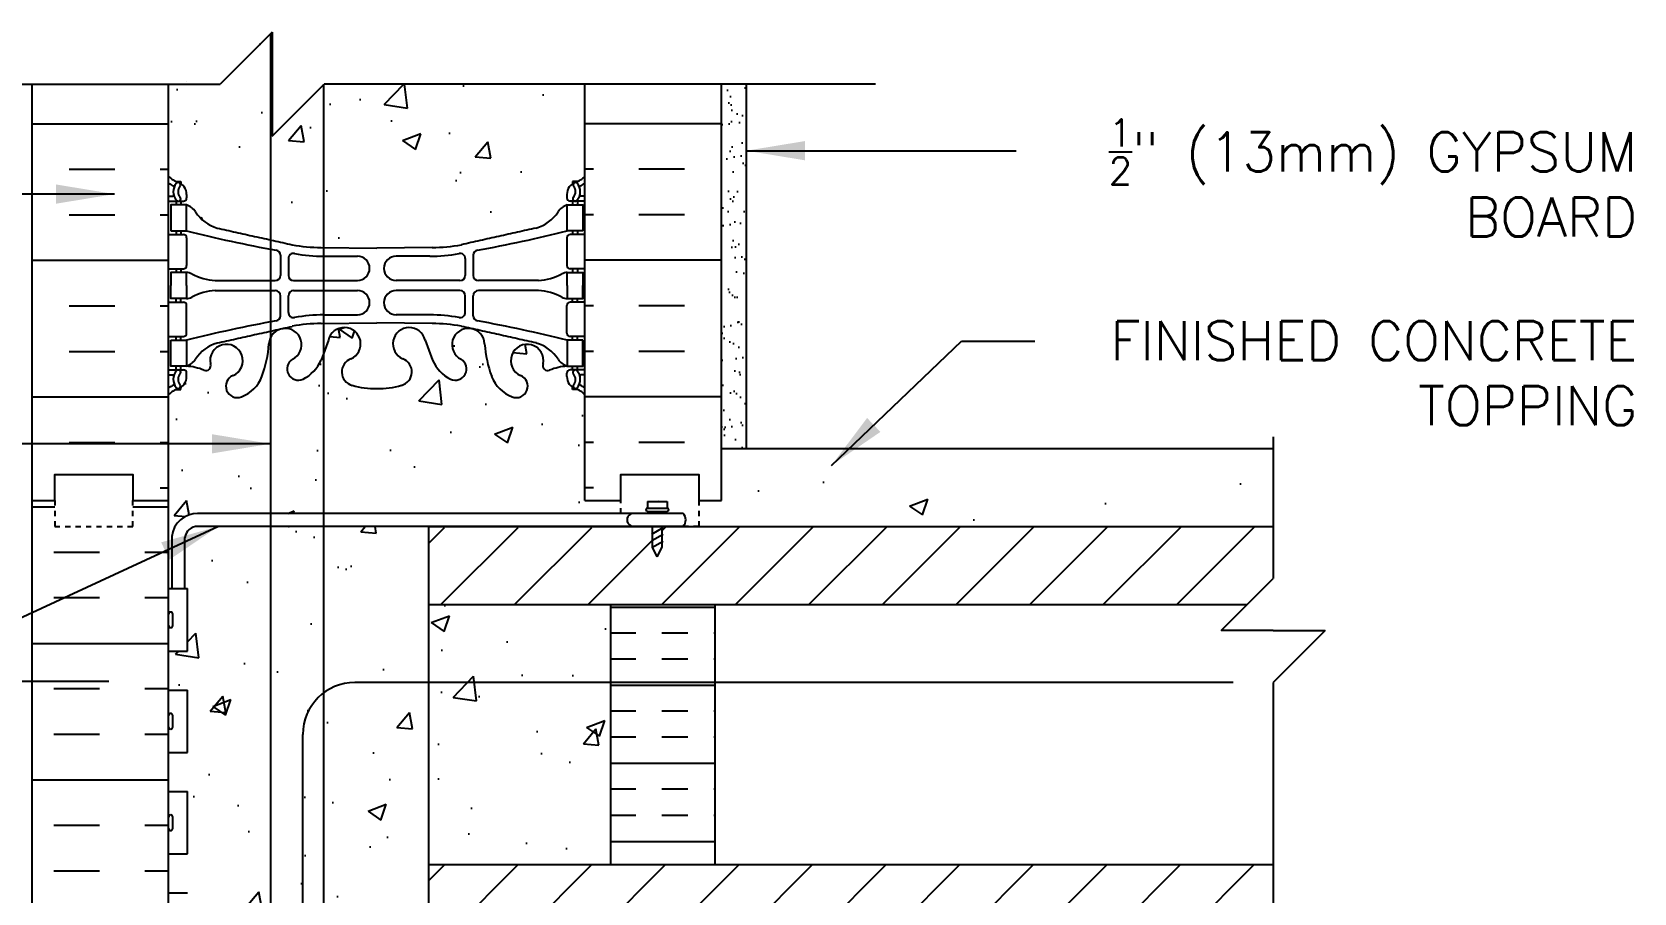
# Model space of a CAD drawing. Header units: inches. Extents: x 201.6 to 254.4, y 209 to 274.4.
# Drawn here: x 223.58 to 254.37, y 257.87 to 274.41 of the extents above; entities that cross this region are included whole.
import ezdxf

# ---------------------------------------------------------------- set-up
doc = ezdxf.new("R2010")
doc.units = ezdxf.units.IN
doc.header["$LTSCALE"] = 0.5
doc.header["$MEASUREMENT"] = 0
doc.linetypes.add('HIDDEN2', pattern=[0.1875, 0.125, -0.0625])
for name, color, linetype in [('HATCH', 12, 'Continuous'), ('line25', 2, 'Continuous'), ('LINE3', 3, 'Continuous'), ('LINE50', 5, 'Continuous'), ('LINE9', 9, 'Continuous'), ('TEXT', 4, 'Continuous'), ('Web_Edge', 9, 'Continuous')]:
    doc.layers.add(name, color=color, linetype=linetype)
doc.styles.add('DIM', font='romans.shx', dxfattribs={"width": 0.7})
doc.styles.add('ROMANS', font='romans.shx', dxfattribs={"height": 0.75})
doc.dimstyles.new('ext_12', dxfattribs={"dimscale": 12, "dimtxt": 0.09375, "dimasz": 0.09375, "dimexe": 0.09375, "dimexo": 0.0625, "dimgap": 0.0625, "dimtad": 1, "dimdec": 1, "dimzin": 3, "dimdsep": 46, "dimlunit": 4, "dimtxsty": 'DIM', "dimcen": 0.09, "dimdle": 0.09375, "dimclrt": 4, "dimadec": 0, "dimazin": 0, "dimtfac": 1, "dimtdec": 1, "dimtmove": 2, "dimatfit": 3, "dimfxl": 1, "dimfrac": 2, "dimtolj": 1, "dimtzin": 0, "dimarcsym": 0})

msp = doc.modelspace()

# ---------------------------------------------------------------- hatches: boundary and pattern name
at = {"layer": 'HATCH'}
h = msp.add_hatch(dxfattribs=at)
h.set_pattern_fill('AR-CONC', color=256, scale=0.5)
h.set_pattern_definition([(50, (0, 0), (3.5863, -0.31376), [0.375, -4.125]), (355, (0, 0), (-0.693757, 3.76096), [0.3, -3.3]), (100.4514, (0.299, -0.026), (2.892544, 3.4472), [0.3187, -3.50571]), (46.1842, (0, 1), (5.336207, -0.827596), [0.5625, -6.1875]), (96.6356, (0.4447, 0.931), (4.67331, 4.87059), [0.47805, -5.25857]), (351.1842, (0, 1), (4.67331, 4.87059), [0.45, -4.95]), (21, (0.5, 0.75), (2.984535, -2.013094), [0.375, -4.125]), (326, (0.5, 0.75), (1.216577, 3.62575), [0.3, -3.3]), (71.4514, (0.7487, 0.5822), (4.201112, 1.612656), [0.3187, -3.50571]), (37.5, (0, 0), (0.0607993, 1.6644693), [0, -3.26, 0, -3.35, 0, -3.3125]), (7.5, (0, 0), (1.315348, 1.9720586), [0, -1.91, 0, -3.185, 0, -1.2625]), (327.5, (-1.115, 0), (2.669112, -0.1127744), [0, -1.25, 0, -3.9, 0, -5.175]), (317.5, (-1.615, 0), (2.915931, 0.500525), [0, -1.625, 0, -2.59, 0, -3.675])])
edge = h.paths.add_edge_path()
edge.add_line((234.21, 273.415), (229.2, 273.415))
edge.add_line((229.2, 273.415), (228.2, 272.415))
edge.add_line((228.2, 272.415), (228.2, 274.415))
edge.add_line((228.2, 274.415), (227.2, 273.415))
edge.add_line((227.2, 273.415), (226.21, 273.415))
edge.add_line((226.21, 273.415), (226.21, 271.639))
edge.add_arc((226.556, 272), 0.5, 226.2109, 246.4218)
edge.add_line((226.356, 271.541), (226.446, 271.541))
edge.add_line((226.446, 271.541), (226.446, 271.5))
edge.add_arc((226.306, 271.293), 0.25, 0, 55.9442, ccw=False)
edge.add_line((226.556, 271.293), (226.556, 271.225))
edge.add_arc((226.493, 271.225), 0.0625, -90, 0, ccw=False)
edge.add_line((226.493, 271.163), (226.446, 271.163))
edge.add_line((226.446, 271.163), (226.446, 271.093))
edge.add_line((226.446, 271.093), (226.551, 271.093))
edge.add_arc((226.429, 270.75), 0.364, 34.9775, 70.3387, ccw=False)
edge.add_arc((227.352, 271.361), 0.743, 212.7919, 253.8107)
edge.add_spline(control_points=[(227.144, 270.647), (228.582, 270.327)], knot_values=[0, 0, 1, 1], degree=1, periodic=0)
edge.add_arc((229.138, 273.258), 2.984, 259.2546, 270.0995)
edge.add_line((229.143, 270.274), (230.21, 270.259))
edge.add_line((230.21, 270.259), (231.277, 270.274))
edge.add_arc((231.282, 273.258), 2.984, 269.9005, 280.7454)
edge.add_spline(control_points=[(231.838, 270.327), (233.276, 270.647)], knot_values=[0, 0, 1, 1], degree=1, periodic=0)
edge.add_arc((233.068, 271.361), 0.743, 286.1893, 327.2081)
edge.add_arc((233.991, 270.75), 0.364, 109.6613, 145.0225, ccw=False)
edge.add_line((233.869, 271.093), (233.974, 271.093))
edge.add_line((233.974, 271.093), (233.974, 271.163))
edge.add_line((233.974, 271.163), (233.926, 271.163))
edge.add_arc((233.926, 271.225), 0.0625, 180, 270, ccw=False)
edge.add_line((233.864, 271.225), (233.864, 271.293))
edge.add_arc((234.114, 271.293), 0.25, 124.0558, 180, ccw=False)
edge.add_line((233.974, 271.5), (233.974, 271.541))
edge.add_line((233.974, 271.541), (234.064, 271.541))
edge.add_arc((233.864, 272), 0.5, 293.5782, 313.7891)
edge.add_line((234.21, 271.639), (234.21, 273.415))
h.paths.add_polyline_path([(234.21, 267.446, 0.088416), (234.064, 267.544), (233.974, 267.544), (233.974, 267.585, -0.249069), (233.864, 267.793), (233.864, 267.86, -0.414214), (233.926, 267.923), (233.974, 267.923), (233.974, 267.993), (233.869, 267.993, 0.085348), (233.54, 267.917, -0.669601), (233.407, 268.037, 2.087231), (232.973, 267.813, -1), (232.81, 267.404, -0.21345), (232.417, 267.793, -0.068226), (232.282, 268.421, 1.753171), (231.831, 268.124, -0.940793), (231.627, 267.741, -0.173075), (231.281, 268.108), (231.139, 268.495, 1.612474), (230.707, 268.135, -0.734872), (230.684, 267.624, -0.068475), (230.21, 267.562, -0.068475), (229.736, 267.624, -0.734872), (229.713, 268.135, 1.612474), (229.281, 268.495), (229.139, 268.108, -0.173075), (228.793, 267.741, -0.940793), (228.589, 268.124, 1.753171), (228.138, 268.421, -0.068226), (228.002, 267.793, -0.21345), (227.61, 267.404, -1), (227.447, 267.813, 2.087231), (227.013, 268.037, -0.669601), (226.88, 267.917, 0.085348), (226.551, 267.993), (226.446, 267.993), (226.446, 267.923), (226.493, 267.923, -0.414214), (226.556, 267.86), (226.556, 267.793, -0.249069), (226.446, 267.585), (226.446, 267.544), (226.356, 267.544, 0.088416), (226.21, 267.446), (226.21, 265.412), (226.21, 263.717), (226.271, 263.717), (226.271, 264.719, -0.379483), (226.763, 265.162), (234.897, 265.162), (234.897, 265.412), (234.21, 265.412)])
h.paths.add_polyline_path([(231.203, 264.912), (226.764, 264.912, 0.366745), (226.521, 264.701), (226.521, 263.717), (226.575, 263.717), (226.575, 262.517), (226.21, 262.517), (226.21, 261.767), (226.575, 261.767), (226.575, 260.567), (226.21, 260.567), (226.21, 259.817), (226.575, 259.817), (226.575, 258.617), (226.21, 258.617), (226.21, 257.867), (226.575, 257.867), (226.575, 256.787), (226.21, 256.787), (226.21, 256.412), (226.84, 256.412), (226.84, 256.3), (226.72, 256.1), (226.72, 254.631, 0.268156), (226.881, 254.483), (233.539, 254.483, 0.268138), (233.7, 254.631), (233.7, 256.1), (233.58, 256.3), (233.58, 256.412), (234.21, 256.412), (234.21, 256.662), (231.203, 256.662), (231.203, 256.912), (231.203, 261.912)])
h.paths.add_polyline_path([(234.703, 263.412), (231.203, 263.412), (231.203, 261.912), (231.203, 258.412), (234.703, 258.412)])
h.paths.add_polyline_path([(230.134, 253.079), (230.134, 253.92, 0.225652), (229.759, 254.295), (227.095, 254.295, 0.225652), (226.72, 253.92), (226.72, 253.079, 0.225652), (227.095, 252.704), (229.759, 252.704, 0.225652)])
h.paths.add_polyline_path([(230.134, 252.139, 0.225652), (229.759, 252.514), (227.095, 252.514, 0.225652), (226.72, 252.139), (226.72, 251.298, 0.225652), (227.095, 250.923), (229.759, 250.923, 0.225652), (230.134, 251.298)])
h.paths.add_polyline_path([(233.7, 252.139, 0.225652), (233.325, 252.514), (230.661, 252.514, 0.225652), (230.286, 252.139), (230.286, 251.298, 0.225652), (230.661, 250.923), (233.325, 250.923, 0.225652), (233.7, 251.298)])
h.paths.add_polyline_path([(233.7, 253.92, 0.225652), (233.325, 254.295), (230.661, 254.295, 0.225652), (230.286, 253.92), (230.286, 253.079, 0.225652), (230.661, 252.704), (233.325, 252.704, 0.225652), (233.7, 253.079)])
h.paths.add_polyline_path([(233.7, 249.742, -0.380392), (233.407, 250.037, 2.087231), (232.973, 249.813, -1), (232.81, 249.404, -0.21345), (232.417, 249.793, -0.068226), (232.282, 250.421, 1.753171), (231.831, 250.124, -0.940793), (231.627, 249.741, -0.173075), (231.281, 250.108), (231.139, 250.495, 1.612474), (230.707, 250.135, -0.734872), (230.684, 249.624, -0.068475), (230.21, 249.562, -0.068475), (229.736, 249.624, -0.734872), (229.713, 250.135, 1.612474), (229.281, 250.495), (229.139, 250.108, -0.173075), (228.793, 249.741, -0.940793), (228.589, 250.124, 1.753171), (228.138, 250.421, -0.068226), (228.002, 249.793, -0.21345), (227.61, 249.404, -1), (227.447, 249.813, 2.087231), (227.013, 250.037, -0.380397), (226.72, 249.742), (226.72, 248.141), (226.62, 248.141), (226.62, 248.111, -0.414214), (226.57, 248.061), (226.444, 248.061), (226.395, 247.911, -0.6), (226.295, 247.911), (226.21, 248.171), (226.21, 247.412), (226.21, 245.378, 0.088416), (226.356, 245.28), (226.446, 245.28), (226.446, 245.239, -0.249069), (226.556, 245.031), (226.556, 244.964, -0.414214), (226.493, 244.901), (226.446, 244.901), (226.446, 244.831), (226.551, 244.831, 0.085348), (226.88, 244.907, -0.669601), (227.013, 244.787, 2.087231), (227.447, 245.011, -1), (227.61, 245.42, -0.21345), (228.002, 245.031, -0.068226), (228.138, 244.403, 1.753171), (228.589, 244.7, -0.940793), (228.793, 245.083, -0.173075), (229.139, 244.716), (229.281, 244.329, 1.612474), (229.713, 244.689, -0.734872), (229.736, 245.2, -0.068475), (230.21, 245.262, -0.068475), (230.684, 245.2, -0.734872), (230.707, 244.689, 1.612474), (231.139, 244.329), (231.281, 244.716, -0.173075), (231.627, 245.083, -0.940793), (231.831, 244.7, 1.753171), (232.282, 244.403, -0.068226), (232.417, 245.031, -0.21345), (232.81, 245.42, -1), (232.973, 245.011, 2.087231), (233.407, 244.787, -0.669601), (233.54, 244.907, 0.085348), (233.869, 244.831), (233.974, 244.831), (233.974, 244.901), (233.926, 244.901, -0.414214), (233.864, 244.964), (233.864, 245.031, -0.249069), (233.974, 245.239), (233.974, 245.28), (234.064, 245.28, 0.088416), (234.21, 245.378), (234.21, 248.171), (234.125, 247.911, -0.6), (234.025, 247.911), (233.976, 248.061), (233.85, 248.061, -0.414214), (233.8, 248.111), (233.8, 248.141), (233.7, 248.141)])
edge = h.paths.add_edge_path()
edge.add_line((233.864, 241.531), (233.864, 241.599))
edge.add_arc((233.926, 241.599), 0.0625, 90, 180, ccw=False)
edge.add_line((233.926, 241.661), (233.974, 241.661))
edge.add_line((233.974, 241.661), (233.974, 241.731))
edge.add_line((233.974, 241.731), (233.869, 241.731))
edge.add_arc((233.991, 242.074), 0.364, 214.9775, 250.3387, ccw=False)
edge.add_arc((233.068, 241.463), 0.743, 32.7919, 73.8107)
edge.add_spline(control_points=[(233.276, 242.177), (231.838, 242.497)], knot_values=[0, 0, 1, 1], degree=1, periodic=0)
edge.add_arc((231.282, 239.566), 2.984, 79.2546, 90.0995)
edge.add_line((231.277, 242.55), (230.21, 242.565))
edge.add_line((230.21, 242.565), (229.143, 242.55))
edge.add_arc((229.138, 239.566), 2.984, 89.9005, 100.7454)
edge.add_spline(control_points=[(228.582, 242.497), (227.144, 242.177)], knot_values=[0, 0, 1, 1], degree=1, periodic=0)
edge.add_arc((227.352, 241.463), 0.743, 106.1893, 147.2081)
edge.add_arc((226.429, 242.074), 0.364, 289.6613, 325.0225, ccw=False)
edge.add_line((226.551, 241.731), (226.446, 241.731))
edge.add_line((226.446, 241.731), (226.446, 241.661))
edge.add_line((226.446, 241.661), (226.493, 241.661))
edge.add_arc((226.493, 241.599), 0.0625, 0, 90, ccw=False)
edge.add_line((226.556, 241.599), (226.556, 241.531))
edge.add_arc((226.306, 241.531), 0.25, 304.0558, 360, ccw=False)
edge.add_line((226.446, 241.324), (226.446, 241.283))
edge.add_line((226.446, 241.283), (226.356, 241.283))
edge.add_arc((226.556, 240.824), 0.5, 113.5782, 133.7891)
edge.add_line((226.21, 241.185), (226.21, 235.639))
edge.add_arc((226.556, 236), 0.5, 226.2109, 246.4218)
edge.add_line((226.356, 235.541), (226.446, 235.541))
edge.add_line((226.446, 235.541), (226.446, 235.5))
edge.add_arc((226.306, 235.293), 0.25, 0, 55.9442, ccw=False)
edge.add_line((226.556, 235.293), (226.556, 235.225))
edge.add_arc((226.493, 235.225), 0.0625, -90, 0, ccw=False)
edge.add_line((226.493, 235.163), (226.446, 235.163))
edge.add_line((226.446, 235.163), (226.446, 235.093))
edge.add_line((226.446, 235.093), (226.551, 235.093))
edge.add_arc((226.429, 234.75), 0.364, 34.9775, 70.3387, ccw=False)
edge.add_arc((227.352, 235.361), 0.743, 212.7919, 253.8107)
edge.add_spline(control_points=[(227.144, 234.647), (228.582, 234.327)], knot_values=[0, 0, 1, 1], degree=1, periodic=0)
edge.add_arc((229.138, 237.258), 2.984, 259.2546, 270.0995)
edge.add_line((229.143, 234.274), (230.21, 234.259))
edge.add_line((230.21, 234.259), (231.277, 234.274))
edge.add_arc((231.282, 237.258), 2.984, 269.9005, 280.7454)
edge.add_spline(control_points=[(231.838, 234.327), (233.276, 234.647)], knot_values=[0, 0, 1, 1], degree=1, periodic=0)
edge.add_arc((233.068, 235.361), 0.743, 286.1893, 327.2081)
edge.add_arc((233.991, 234.75), 0.364, 109.6613, 145.0225, ccw=False)
edge.add_line((233.869, 235.093), (233.974, 235.093))
edge.add_line((233.974, 235.093), (233.974, 235.163))
edge.add_line((233.974, 235.163), (233.926, 235.163))
edge.add_arc((233.926, 235.225), 0.0625, 180, 270, ccw=False)
edge.add_line((233.864, 235.225), (233.864, 235.293))
edge.add_arc((234.114, 235.293), 0.25, 124.0558, 180, ccw=False)
edge.add_line((233.974, 235.5), (233.974, 235.541))
edge.add_line((233.974, 235.541), (234.064, 235.541))
edge.add_arc((233.864, 236), 0.5, 293.5782, 313.7891)
edge.add_line((234.21, 235.639), (234.21, 241.185))
edge.add_arc((233.864, 240.824), 0.5, 46.2109, 66.4218)
edge.add_line((234.064, 241.283), (233.974, 241.283))
edge.add_line((233.974, 241.283), (233.974, 241.324))
edge.add_arc((234.114, 241.531), 0.25, 180, 235.9442, ccw=False)
h.paths.add_polyline_path([(231.281, 232.108), (231.139, 232.495, 1.612474), (230.707, 232.135, -0.734872), (230.684, 231.624, -0.068475), (230.21, 231.562, -0.068475), (229.736, 231.624, -0.734872), (229.713, 232.135, 1.612474), (229.281, 232.495), (229.139, 232.108, -0.173075), (228.793, 231.741, -0.940793), (228.589, 232.124, 1.702394), (228.139, 232.437, -0.011081), (228.13, 232.333), (228.2, 232.402), (228.2, 230.402), (229.2, 231.402), (232.814, 231.402, -0.215112), (232.417, 231.793, -0.068226), (232.282, 232.421, 1.753171), (231.831, 232.124, -0.940793), (231.627, 231.741, -0.173075)])
h.paths.add_polyline_path([(233.864, 231.793), (233.864, 231.86, -0.414214), (233.926, 231.923), (233.974, 231.923), (233.974, 231.993), (233.869, 231.993, 0.085348), (233.54, 231.917, -0.669601), (233.407, 232.037, 2.087231), (232.973, 231.813, -0.68391), (232.969, 231.402), (234.21, 231.402), (234.21, 231.446, 0.088416), (234.064, 231.544), (233.974, 231.544), (233.974, 231.585, -0.249069)])
h.paths.add_polyline_path([(227.013, 232.037, -0.669601), (226.88, 231.917, 0.085348), (226.551, 231.993), (226.446, 231.993), (226.446, 231.923), (226.493, 231.923, -0.414214), (226.556, 231.86), (226.556, 231.793, -0.249069), (226.446, 231.585), (226.446, 231.544), (226.356, 231.544, 0.088416), (226.21, 231.446), (226.21, 231.402), (227.2, 231.402), (227.324, 231.527, -0.413539), (227.447, 231.813, 2.087231)])
h = msp.add_hatch(dxfattribs=at)
h.set_pattern_fill('AR-SAND', color=256, scale=0.25, style=0)
h.set_pattern_definition([(37.5, (141.0853, 13.41062), (-0.01574834, 0.48170594), [0, -0.38, 0, -0.425, 0, -0.40625]), (7.5, (141.0853, 13.4106), (0.4424442, 0.7055365), [0, -0.205, 0, -0.3425, 0, -0.13125]), (327.5, (140.7778, 13.41062), (0.77853547, 0.00141476), [0, -0.125, 0, -0.45, 0, -0.5875]), (317.5, (140.7778, 13.4106), (0.7515317, 0.2194189), [0, -0.0625, 0, -0.295, 0, -0.3375])])
h.paths.add_polyline_path([(236.834, 266.412), (237.314, 266.412), (237.314, 273.415), (236.829, 273.415)])
h = msp.add_hatch(dxfattribs=at)
h.set_pattern_fill('AR-CONC', color=256, scale=0.5, style=0)
h.set_pattern_definition([(50, (141.0785, 24.4367), (3.5863, -0.31376), [0.375, -4.125]), (355, (141.0785, 24.4367), (-0.693757, 3.76096), [0.3, -3.3]), (100.4514, (141.3774, 24.4105), (2.892547, 3.447198), [0.3187, -3.50571]), (46.1842, (141.0785, 25.4367), (5.336205, -0.827595), [0.5625, -6.1875]), (96.6356, (141.523, 25.3677), (4.67331, 4.87059), [0.47805, -5.25856]), (351.1842, (141.0785, 25.4367), (4.67331, 4.87059), [0.45, -4.95]), (21, (141.5785, 25.1867), (2.984535, -2.013094), [0.375, -4.125]), (326, (141.5785, 25.1867), (1.216577, 3.62575), [0.3, -3.3]), (71.4514, (141.8272, 25.019), (4.201113, 1.612652), [0.3187, -3.50571]), (37.5, (141.0785, 24.4367), (0.060799, 1.664469), [0, -3.26, 0, -3.35, 0, -3.3125]), (7.5, (141.0785, 24.4367), (1.315348, 1.972059), [0, -1.91, 0, -3.185, 0, -1.2625]), (327.5, (139.9635, 24.4367), (2.669112, -0.1127744), [0, -1.25, 0, -3.9, 0, -5.175]), (317.5, (139.4635, 24.4367), (2.91593, 0.500525), [0, -1.625, 0, -2.59, 0, -3.675])])
h.paths.add_polyline_path([(247.438, 264.912), (247.438, 265.912), (236.828, 265.912), (236.828, 264.912)])
h = msp.add_hatch(dxfattribs=at)
h.set_pattern_fill('INSUL', color=256, scale=7, angle=180, style=0)
h.set_pattern_definition([(180, (233.627, 246.912), (-3e-16, -2.625), []), (180, (233.627, 246.037), (-3e-16, -2.625), [0.875, -0.875]), (180, (233.627, 245.162), (-3e-16, -2.625), [0.875, -0.875])])
h.paths.add_polyline_path([(223.585, 247.412), (224.022, 247.412), (224.022, 247.912), (225.522, 247.912), (225.522, 247.412), (226.21, 247.412), (226.21, 265.412), (225.96, 265.412), (225.522, 265.412), (225.522, 264.912), (224.022, 264.912), (224.022, 265.412), (223.585, 265.412)])
h = msp.add_hatch(dxfattribs=at)
h.set_pattern_fill('ANSI31', color=256, scale=8, style=0)
h.set_pattern_definition([(45, (141.1862, 103.8581), (-0.707107, 0.707107), [])])
edge = h.paths.add_edge_path()
edge.add_line((246.938, 263.412), (247.438, 263.912))
edge.add_line((247.438, 263.912), (247.438, 264.912))
edge.add_line((247.438, 264.912), (236.07, 264.912))
edge.add_arc((235.918, 265.018), 0.186, 318.1805, 325.0817, ccw=False)
edge.add_line((236.056, 264.894), (235.694, 264.912))
edge.add_line((235.694, 264.912), (235.694, 264.871))
edge.add_line((235.694, 264.871), (235.694, 264.514))
edge.add_line((235.694, 264.514), (235.6, 264.327))
edge.add_line((235.6, 264.327), (235.507, 264.514))
edge.add_line((235.507, 264.514), (235.507, 264.912))
edge.add_line((235.507, 264.912), (235.104, 264.894))
edge.add_arc((235.102, 265.019), 0.125, 269.3947, 270.6053, ccw=False)
edge.add_line((235.101, 264.894), (231.203, 264.894))
edge.add_line((231.203, 264.894), (231.203, 263.412))
edge.add_line((231.203, 263.412), (246.938, 263.412))
h = msp.add_hatch(dxfattribs=at)
h.set_pattern_fill('INSUL', color=256, scale=4, angle=180, style=0)
h.set_pattern_definition([(180, (141.1862, 105.8581), (-2e-16, -1.5), []), (180, (141.1862, 105.3581), (-2e-16, -1.5), [0.5, -0.5]), (180, (141.1862, 104.8581), (-2e-16, -1.5), [0.5, -0.5])])
h.paths.add_polyline_path([(236.703, 263.032), (234.703, 263.032), (234.703, 258.412), (236.703, 258.412)])
h.paths.add_polyline_path([(236.703, 263.412), (234.703, 263.412), (234.703, 263.032), (236.703, 263.032)])
h = msp.add_hatch(dxfattribs=at)
h.set_pattern_fill('ANSI31', color=256, scale=8, style=0)
h.set_pattern_definition([(45, (141.1862, 105.8581), (-0.707107, 0.707107), [])])
h.paths.add_polyline_path([(247.438, 258.412), (231.203, 258.412), (231.203, 256.912), (247.438, 256.912)])

# ---------------------------------------------------------------- linework, layer by layer
for p, q in [((226.554, 273.472), (226.554, 273.472)), ((223.585, 272.652), (226.21, 272.652)), ((236.835, 272.652), (234.21, 272.652)), ((224.298, 271.777), (225.173, 271.777)), ((226.048, 271.777), (226.21, 271.777)), ((234.372, 271.777), (234.21, 271.777)), ((236.122, 271.777), (235.247, 271.777)), ((224.298, 270.902), (225.173, 270.902)), ((226.048, 270.902), (226.21, 270.902)), ((234.372, 270.902), (234.21, 270.902)), ((236.122, 270.902), (235.247, 270.902)), ((223.585, 270.027), (226.21, 270.027)), ((236.835, 270.027), (234.21, 270.027)), ((224.298, 269.152), (225.173, 269.152)), ((226.048, 269.152), (226.21, 269.152)), ((234.372, 269.152), (234.21, 269.152)), ((236.122, 269.152), (235.247, 269.152)), ((224.298, 268.277), (225.173, 268.277)), ((226.048, 268.277), (226.21, 268.277)), ((234.372, 268.277), (234.21, 268.277)), ((236.122, 268.277), (235.247, 268.277)), ((223.585, 267.402), (226.21, 267.402)), ((236.835, 267.402), (234.21, 267.402)), ((224.298, 266.527), (225.173, 266.527)), ((226.048, 266.527), (226.21, 266.527)), ((234.372, 266.527), (234.21, 266.527)), ((236.122, 266.527), (235.247, 266.527)), ((226.048, 265.652), (226.21, 265.652)), ((234.372, 265.652), (234.21, 265.652))]:
    msp.add_line(p, q, dxfattribs=at)
at = {"layer": 'line25'}
for p, q in [((226.21, 265.412), (226.21, 273.415)), ((234.21, 265.412), (234.21, 273.415)), ((226.21, 247.412), (226.21, 265.412)), ((231.203, 264.912), (247.438, 264.912)), ((236.808, 264.912), (247.438, 264.912)), ((226.21, 263.717), (226.575, 263.717)), ((226.575, 262.517), (226.575, 263.717)), ((226.21, 262.517), (226.575, 262.517)), ((226.21, 261.767), (226.575, 261.767)), ((226.575, 260.567), (226.575, 261.767)), ((226.21, 260.567), (226.575, 260.567)), ((226.21, 259.817), (226.575, 259.817)), ((226.575, 258.617), (226.575, 259.817)), ((226.21, 258.617), (226.575, 258.617)), ((226.21, 257.867), (226.575, 257.867))]:
    msp.add_line(p, q, dxfattribs=at)
msp.add_lwpolyline([(231.203, 264.912), (231.203, 261.912), (231.203, 256.912)], dxfattribs=at)
at = {"layer": 'LINE3'}
for p, q in [((228.166, 274.381), (228.166, 235.249)), ((229.189, 273.415), (229.189, 256.691)), ((246.667, 261.914), (229.789, 261.914)), ((228.789, 244.734), (228.789, 260.914))]:
    msp.add_line(p, q, dxfattribs=at)
msp.add_arc((229.789, 260.914), 1, 90, 180, dxfattribs=at)
at = {"layer": 'LINE50'}
for p, q in [((223.585, 265.412), (223.585, 273.415)), ((236.835, 265.412), (236.835, 273.415)), ((235.627, 265.412), (235.627, 265.412))]:
    msp.add_line(p, q, dxfattribs=at)
for points in [[(224.022, 247.412), (223.585, 247.412), (223.585, 265.412), (224.022, 265.412), (224.022, 265.912), (225.522, 265.912), (225.522, 265.412), (225.96, 265.412), (226.21, 265.412)], [(223.585, 265.412), (224.022, 265.412), (224.022, 265.912), (225.522, 265.912), (225.522, 265.412), (226.21, 265.412)], [(234.21, 265.412), (234.897, 265.412), (234.897, 265.912), (236.397, 265.912), (236.397, 265.412), (236.835, 265.412)]]:
    msp.add_lwpolyline(points, dxfattribs=at)
at = {"layer": 'LINE9'}
for p, q in [((228.2, 274.415), (227.2, 273.415)), ((228.2, 274.415), (228.2, 272.415)), ((216.604, 273.415), (227.2, 273.415)), ((228.2, 272.415), (229.2, 273.415)), ((239.795, 273.415), (229.2, 273.415)), ((237.314, 266.412), (237.314, 273.415)), ((247.438, 266.637), (247.438, 263.912)), ((236.835, 266.412), (247.438, 266.412)), ((235.413, 265.39), (235.413, 265.265)), ((235.413, 265.39), (235.788, 265.39)), ((235.788, 265.39), (235.788, 265.265)), ((236.097, 265.162), (226.763, 265.162)), ((235.413, 265.265), (235.788, 265.265)), ((235.413, 265.202), (235.788, 265.202)), ((235.413, 265.202), (235.788, 265.202)), ((235.507, 265.162), (235.507, 265.202)), ((235.694, 265.162), (235.694, 265.202)), ((236.099, 264.912), (226.764, 264.912)), ((235.493, 264.897), (235.518, 264.912)), ((235.493, 264.764), (235.711, 264.89)), ((235.493, 264.639), (235.711, 264.765)), ((235.507, 264.514), (235.507, 264.912)), ((235.694, 264.514), (235.694, 264.912)), ((226.271, 264.719), (226.271, 263.717)), ((226.521, 263.717), (226.521, 264.701)), ((235.493, 264.506), (235.711, 264.632)), ((235.6, 264.327), (235.507, 264.514)), ((235.6, 264.327), (235.694, 264.514)), ((246.438, 262.912), (247.438, 263.912)), ((226.21, 263.007), (226.21, 263.227)), ((226.25, 263.267), (226.25, 263.267)), ((226.29, 263.007), (226.29, 263.227)), ((231.203, 263.412), (246.938, 263.412)), ((234.703, 263.412), (234.703, 258.412)), ((236.703, 263.412), (236.703, 258.412)), ((226.21, 263.172), (226.21, 263.172)), ((226.21, 263.062), (226.21, 263.062)), ((226.25, 262.967), (226.25, 262.967)), ((247.438, 262.912), (246.438, 262.912)), ((247.438, 262.912), (248.438, 262.912)), ((248.438, 262.912), (247.438, 261.912)), ((223.063, 261.937), (225.063, 261.937)), ((247.438, 261.912), (247.438, 256.472)), ((226.21, 261.057), (226.21, 261.277)), ((226.21, 261.222), (226.21, 261.222)), ((226.21, 261.112), (226.21, 261.112)), ((226.25, 261.317), (226.25, 261.317)), ((226.29, 261.057), (226.29, 261.277)), ((226.25, 261.017), (226.25, 261.017)), ((226.21, 259.107), (226.21, 259.327)), ((226.21, 259.272), (226.21, 259.272)), ((226.25, 259.367), (226.25, 259.367)), ((226.29, 259.107), (226.29, 259.327)), ((226.21, 259.162), (226.21, 259.162)), ((226.25, 259.067), (226.25, 259.067)), ((231.203, 258.412), (247.438, 258.412))]:
    msp.add_line(p, q, dxfattribs=at)
at = {"layer": 'LINE9', "linetype": 'HIDDEN2'}
for points in [[(224.022, 265.412), (224.022, 265.412), (224.022, 264.912), (225.522, 264.912), (225.522, 265.412), (225.522, 265.412)], [(236.397, 265.412), (236.397, 265.412), (236.397, 264.912), (234.897, 264.912)], [(234.897, 265.162), (234.897, 265.412), (234.897, 265.412)]]:
    msp.add_lwpolyline(points, dxfattribs=at)
at = {"layer": 'LINE9'}
for centre, radius, start, end in [((226.767, 264.663), 0.499, 89.3543, 173.5797), ((235.145, 265.037), 0.125, 89.3947, 270.6053), ((235.413, 265.233), 0.0312, 90, 270), ((235.788, 265.233), 0.0312, 270, 90), ((235.96, 265.036), 0.186, 318.1805, 42.6425), ((226.767, 264.663), 0.249, 89.3543, 171.2068), ((226.25, 263.227), 0.04, 90, 180), ((226.25, 263.227), 0.04, 360, 90), ((226.25, 263.007), 0.04, 180, 270), ((226.25, 263.007), 0.04, 270, 0), ((226.25, 261.277), 0.04, 90, 180), ((226.25, 261.057), 0.04, 180, 270), ((226.25, 261.277), 0.04, 360, 90), ((226.25, 261.057), 0.04, 270, 0), ((226.25, 259.327), 0.04, 90, 180), ((226.25, 259.327), 0.04, 360, 90), ((226.25, 259.107), 0.04, 180, 270), ((226.25, 259.107), 0.04, 270, 0)]:
    msp.add_arc(centre, radius, start, end, dxfattribs=at)
at = {"layer": 'Web_Edge'}
for p, q in [((226.356, 271.541), (226.446, 271.541)), ((226.446, 271.541), (226.446, 271.5)), ((234.064, 271.541), (233.974, 271.541)), ((233.974, 271.541), (233.974, 271.5)), ((226.21, 271.263), (226.288, 271.263)), ((226.556, 271.293), (226.556, 271.225)), ((233.864, 271.293), (233.864, 271.225)), ((234.21, 271.263), (234.132, 271.263)), ((226.21, 271.163), (226.493, 271.163)), ((226.356, 271.163), (226.356, 271.093)), ((226.446, 271.163), (226.446, 271.093)), ((234.21, 271.163), (233.926, 271.163)), ((233.974, 271.163), (233.974, 271.093)), ((234.064, 271.163), (234.064, 271.093)), ((226.21, 270.523), (226.493, 270.523)), ((226.356, 270.593), (226.356, 270.523)), ((226.446, 270.593), (226.446, 270.523)), ((226.556, 270.46), (226.556, 269.925)), ((233.864, 270.46), (233.864, 269.925)), ((234.21, 270.523), (233.926, 270.523)), ((233.974, 270.593), (233.974, 270.523)), ((234.064, 270.593), (234.064, 270.523)), ((228.358, 270.123), (228.358, 269.738)), ((228.511, 270.061), (228.511, 269.738)), ((229.143, 270.274), (230.21, 270.259)), ((229.191, 270.107), (229.838, 270.107)), ((231.277, 270.274), (230.21, 270.259)), ((231.229, 270.107), (230.582, 270.107)), ((231.909, 270.061), (231.909, 269.738)), ((232.062, 270.123), (232.062, 269.738)), ((226.21, 269.863), (226.493, 269.863)), ((226.356, 269.863), (226.356, 269.793)), ((226.446, 269.863), (226.446, 269.793)), ((234.21, 269.863), (233.926, 269.863)), ((233.974, 269.863), (233.974, 269.793)), ((234.064, 269.863), (234.064, 269.793)), ((227.104, 269.637), (228.258, 269.638)), ((227.104, 269.448), (228.258, 269.447)), ((228.611, 269.638), (229.838, 269.638)), ((228.611, 269.447), (229.838, 269.447)), ((231.809, 269.638), (230.582, 269.638)), ((231.809, 269.447), (230.582, 269.447)), ((233.316, 269.637), (232.162, 269.638)), ((233.316, 269.448), (232.162, 269.447)), ((226.21, 269.223), (226.493, 269.223)), ((226.356, 269.223), (226.356, 269.293)), ((226.446, 269.223), (226.446, 269.293)), ((226.556, 268.625), (226.556, 269.16)), ((228.358, 268.963), (228.358, 269.347)), ((228.511, 269.025), (228.511, 269.347)), ((231.909, 269.025), (231.909, 269.347)), ((232.062, 268.963), (232.062, 269.347)), ((233.864, 268.625), (233.864, 269.16)), ((234.21, 269.223), (233.926, 269.223)), ((233.974, 269.223), (233.974, 269.293)), ((234.064, 269.223), (234.064, 269.293)), ((229.143, 268.811), (230.21, 268.826)), ((229.191, 268.979), (229.838, 268.979)), ((231.277, 268.811), (230.21, 268.826)), ((231.229, 268.979), (230.582, 268.979)), ((226.21, 268.563), (226.493, 268.563)), ((226.356, 268.493), (226.356, 268.563)), ((226.446, 268.493), (226.446, 268.563)), ((229.281, 268.495), (229.139, 268.108)), ((231.139, 268.495), (231.281, 268.108)), ((234.21, 268.563), (233.926, 268.563)), ((233.974, 268.493), (233.974, 268.563)), ((234.064, 268.493), (234.064, 268.563)), ((226.21, 267.923), (226.493, 267.923)), ((226.21, 267.823), (226.288, 267.823)), ((226.356, 267.923), (226.356, 267.993)), ((226.446, 267.923), (226.446, 267.993)), ((226.556, 267.793), (226.556, 267.86)), ((233.864, 267.793), (233.864, 267.86)), ((234.21, 267.923), (233.926, 267.923)), ((233.974, 267.923), (233.974, 267.993)), ((234.064, 267.923), (234.064, 267.993)), ((234.21, 267.823), (234.132, 267.823)), ((226.356, 267.544), (226.446, 267.544)), ((226.446, 267.544), (226.446, 267.585)), ((233.974, 267.544), (233.974, 267.585)), ((234.064, 267.544), (233.974, 267.544))]:
    msp.add_line(p, q, dxfattribs=at)
for points in [[(226.251, 270.593), (226.551, 270.593), (226.551, 271.093), (226.251, 271.093)], [(234.169, 270.593), (233.869, 270.593), (233.869, 271.093), (234.169, 271.093)], [(226.251, 268.493), (226.551, 268.493), (226.551, 267.993), (226.251, 267.993)], [(234.169, 268.493), (233.869, 268.493), (233.869, 267.993), (234.169, 267.993)]]:
    msp.add_lwpolyline(points, close=True, dxfattribs=at)
for points in [[(226.551, 269.543), (226.551, 269.793), (226.251, 269.793), (226.251, 269.543)], [(233.869, 269.543), (233.869, 269.793), (234.169, 269.793), (234.169, 269.543)], [(226.551, 269.543), (226.551, 269.293), (226.251, 269.293), (226.251, 269.543)], [(233.869, 269.543), (233.869, 269.293), (234.169, 269.293), (234.169, 269.543)]]:
    msp.add_lwpolyline(points, dxfattribs=at)
for centre, radius, start, end in [((226.556, 272), 0.5, 226.2109, 250.5288), ((226.392, 271.478), 0.045, 321.448, 139.1879), ((226.306, 271.293), 0.25, 0, 70.5288), ((234.114, 271.293), 0.25, 109.4712, 180), ((234.028, 271.478), 0.045, 40.8121, 218.552), ((233.864, 272), 0.5, 289.4712, 313.7891), ((226.556, 272), 0.6, 234.7832, 245.0748), ((226.288, 271.282), 0.0196, 269.4032, 15.4901), ((226.55, 271.347), 0.25, 140.1145, 222.4609), ((226.294, 271.437), 0.021, 343.464, 63.9957), ((226.398, 271.209), 0.045, 222.4609, 42.4609), ((226.55, 271.347), 0.16, 140.0001, 222.4609), ((226.493, 271.225), 0.0625, 270, 0), ((233.926, 271.225), 0.0625, 180, 270), ((234.022, 271.209), 0.045, 137.5391, 317.5391), ((233.87, 271.347), 0.16, 317.5391, 39.9999), ((233.87, 271.347), 0.25, 317.5391, 39.8855), ((234.126, 271.437), 0.021, 116.0043, 196.536), ((234.132, 271.282), 0.0196, 164.5099, 270.5968), ((233.864, 272), 0.6, 294.9252, 305.2168), ((226.429, 270.75), 0.364, 34.9775, 70.3387), ((227.352, 271.361), 0.743, 212.7919, 253.8107), ((233.068, 271.361), 0.743, 286.1893, 327.2081), ((233.991, 270.75), 0.364, 109.6613, 145.0225), ((226.493, 270.46), 0.0625, 0, 90), ((233.36, 298.013), 28.253, 256.0552, 259.6343), ((229.138, 273.258), 2.984, 259.2546, 270.0995), ((231.282, 273.258), 2.984, 269.9005, 280.7454), ((227.06, 298.013), 28.253, 280.3657, 283.9448), ((233.926, 270.46), 0.0625, 90, 180), ((228.258, 270.123), 0.1, 360, 79.6343), ((228.611, 270.061), 0.1, 79.2546, 180), ((229.186, 273.09), 2.984, 259.2546, 270.0995), ((229.838, 269.872), 0.234, 270, 90), ((230.582, 269.872), 0.234, 90, 270), ((231.234, 273.09), 2.984, 269.9005, 280.7454), ((231.809, 270.061), 0.1, 0, 100.7454), ((232.162, 270.123), 0.1, 100.3657, 180), ((226.493, 269.925), 0.0625, 270, 0), ((226.547, 269.574), 0.219, 60.4937, 88.92), ((227.189, 270.794), 1.16, 242.5844, 265.8032), ((228.258, 269.738), 0.1, 270.0388, 360), ((228.611, 269.738), 0.1, 180, 270), ((231.809, 269.738), 0.1, 270, 0), ((232.162, 269.738), 0.1, 180, 269.9612), ((233.231, 270.794), 1.16, 274.1968, 297.4156), ((233.873, 269.574), 0.219, 91.08, 119.5063), ((233.926, 269.925), 0.0625, 180, 270), ((227.189, 268.291), 1.16, 94.1968, 117.4156), ((228.258, 269.347), 0.1, 0, 89.9612), ((228.611, 269.347), 0.1, 90, 180), ((229.838, 269.213), 0.234, 270, 90), ((230.582, 269.213), 0.234, 90, 270), ((231.809, 269.347), 0.1, 0, 90), ((232.162, 269.347), 0.1, 90.0388, 180), ((233.231, 268.291), 1.16, 62.5844, 85.8032), ((226.493, 269.16), 0.0625, 0, 90), ((226.547, 269.511), 0.219, 271.08, 299.5063), ((233.873, 269.511), 0.219, 240.4937, 268.92), ((233.926, 269.16), 0.0625, 90, 180), ((233.36, 241.072), 28.253, 100.3657, 103.9448), ((228.258, 268.963), 0.1, 280.3657, 0), ((228.611, 269.025), 0.1, 180, 280.7454), ((229.138, 265.827), 2.984, 89.9005, 100.7454), ((229.186, 265.995), 2.984, 89.9005, 100.7454), ((231.234, 265.995), 2.984, 79.2546, 90.0995), ((231.282, 265.827), 2.984, 79.2546, 90.0995), ((231.809, 269.025), 0.1, 259.2546, 0), ((232.162, 268.963), 0.1, 180, 259.6343), ((227.06, 241.072), 28.253, 76.0552, 79.6343), ((226.493, 268.625), 0.0625, 270, 0), ((228.451, 268.406), 0.314, 296.0652, 177.2643), ((229.586, 268.422), 0.314, 293.8084, 166.5854), ((230.834, 268.422), 0.314, 13.4146, 246.1916), ((231.969, 268.406), 0.314, 2.7357, 243.9348), ((233.926, 268.625), 0.0625, 180, 270), ((227.352, 267.724), 0.743, 106.1893, 147.2081), ((227.32, 268.099), 0.314, 293.8084, 191.4114), ((225.78, 268.602), 2.365, 339.9985, 355.6105), ((229.804, 267.883), 0.268, 109.9662, 255.2108), ((230.616, 267.883), 0.268, 284.7892, 70.0338), ((234.64, 268.602), 2.365, 184.3895, 200.0015), ((233.1, 268.099), 0.314, 348.5886, 246.1916), ((233.068, 267.724), 0.743, 32.7919, 73.8107), ((226.288, 267.803), 0.0196, 344.5099, 90.5968), ((226.55, 267.738), 0.25, 137.5391, 219.8855), ((226.398, 267.876), 0.045, 317.5391, 137.5391), ((226.55, 267.738), 0.16, 137.5391, 219.9999), ((226.493, 267.86), 0.0625, 360, 90), ((226.429, 268.335), 0.364, 289.6613, 325.0225), ((226.496, 266.997), 0.997, 66.8533, 86.8462), ((226.922, 268.004), 0.0968, 249.5669, 19.8449), ((228.703, 267.939), 0.217, 121.463, 294.4736), ((228.452, 268.409), 0.75, 297.0295, 336.3062), ((231.968, 268.409), 0.75, 203.6938, 242.9705), ((231.717, 267.939), 0.217, 245.5264, 58.537), ((233.498, 268.004), 0.0968, 160.1551, 290.4331), ((233.924, 266.997), 0.997, 93.1538, 113.1467), ((233.991, 268.335), 0.364, 214.9775, 250.3387), ((233.926, 267.86), 0.0625, 90, 180), ((234.022, 267.876), 0.045, 42.4609, 222.4609), ((233.87, 267.738), 0.16, 320.0001, 42.4609), ((233.87, 267.738), 0.25, 320.1145, 42.4609), ((234.132, 267.803), 0.0196, 89.4032, 195.4901), ((226.556, 267.085), 0.6, 114.9252, 125.2168), ((226.556, 267.085), 0.5, 109.4712, 133.7891), ((226.294, 267.648), 0.021, 296.0043, 16.536), ((226.392, 267.607), 0.045, 220.8121, 38.552), ((226.306, 267.793), 0.25, 289.4712, 360), ((227.529, 267.608), 0.22, 111.8037, 291.8037), ((227.371, 268.037), 0.677, 290.6803, 338.8761), ((230.198, 269.316), 1.754, 254.7082, 270.3771), ((230.222, 269.316), 1.754, 269.6229, 285.2918), ((233.049, 268.037), 0.677, 201.1239, 249.3197), ((232.891, 267.608), 0.22, 248.1963, 68.1963), ((234.114, 267.793), 0.25, 180, 250.5288), ((234.028, 267.607), 0.045, 141.448, 319.1879), ((233.864, 267.085), 0.5, 46.2109, 70.5288), ((234.126, 267.648), 0.021, 163.464, 243.9957), ((233.864, 267.085), 0.6, 54.7832, 65.0748)]:
    msp.add_arc(centre, radius, start, end, dxfattribs=at)
for points in [[(227.144, 270.647), (228.582, 270.327)], [(233.276, 270.647), (231.838, 270.327)], [(227.144, 268.438), (228.582, 268.758)], [(233.276, 268.438), (231.838, 268.758)]]:
    msp.add_open_spline(points, degree=1, dxfattribs=at)

# ---------------------------------------------------------------- texts
at = {"layer": 'TEXT', "char_height": 0.75, "width": 12.99266, "attachment_point": 6, "style": 'ROMANS'}
for s, insert in [('\\A1;{\\H0.7x;\\S1/2;}" (13mm) GYPSUM BOARD', (254.433, 271.612)), ('\\A1;FINISHED CONCRETE TOPPING', (254.433, 267.857))]:
    msp.add_mtext(s, dxfattribs=dict(at, insert=insert))

# ---------------------------------------------------------------- leaders
at = {"layer": 'TEXT'}
for points in [[(237.313, 272.134), (242.498, 272.134)], [(238.947, 266.085), (241.445, 268.474), (242.857, 268.474)]]:
    msp.add_leader(points, dimstyle='ext_12', override={"dimgap": 0.0625, "dimtad": 0}, dxfattribs=at)
for points in [[(225.171, 271.3), (214.36, 271.3)], [(228.166, 266.5), (213.893, 266.5)], [(227.166, 264.912), (216.113, 259.79), (213.596, 259.79)]]:
    msp.add_leader(points, dimstyle='ext_12', dxfattribs=at)

doc.saveas('drawing.dxf')
